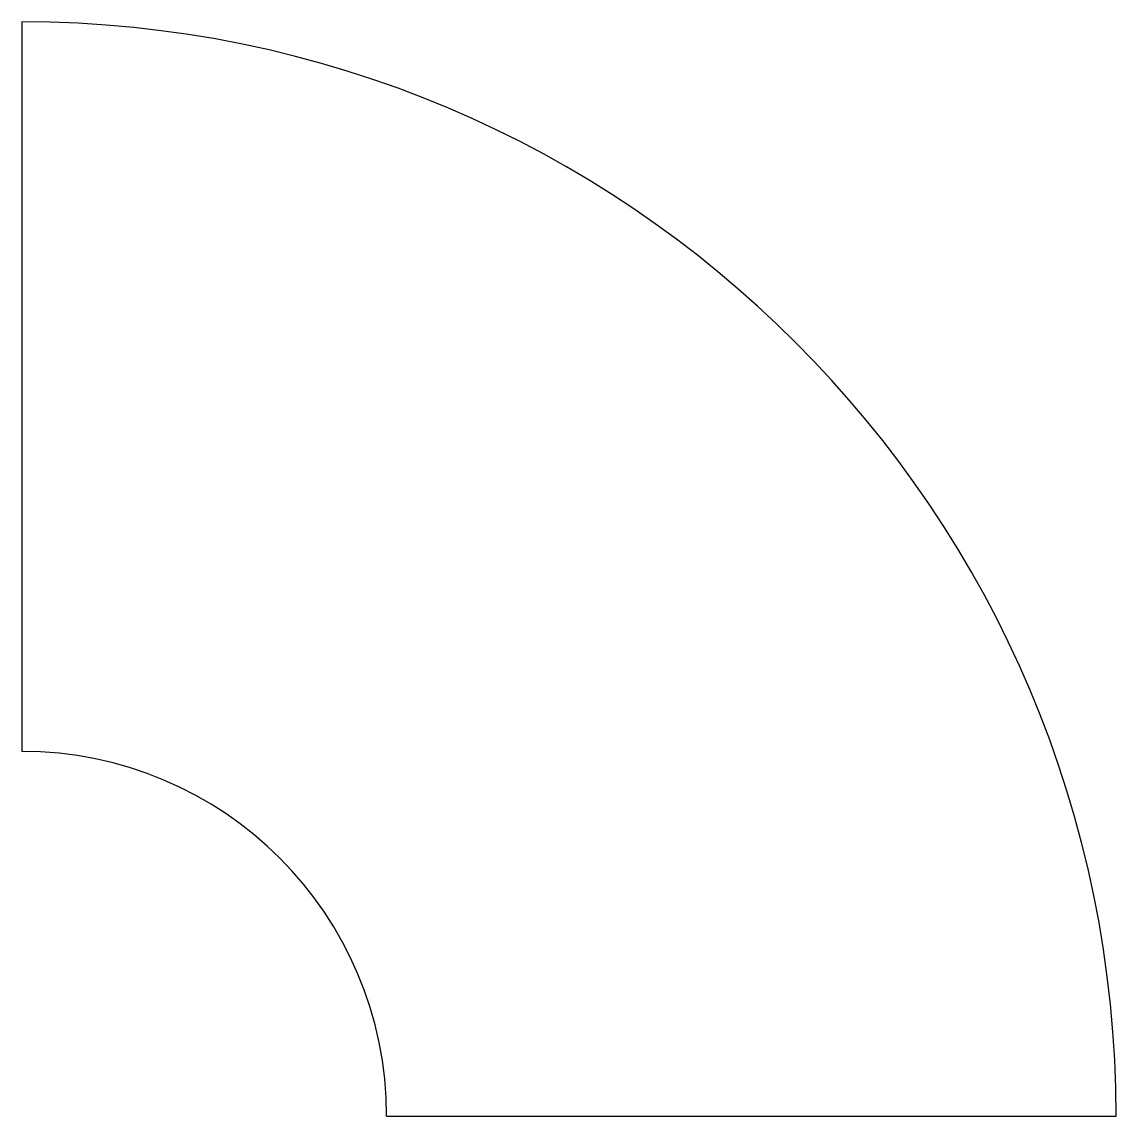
# Model space of a CAD drawing. Header units: metres. Extents: x 0 to 15, y -5 to 10.
import ezdxf

# ---------------------------------------------------------------- set-up
doc = ezdxf.new("R2010")
doc.units = ezdxf.units.M

msp = doc.modelspace()

# ---------------------------------------------------------------- linework, layer by layer
at = {"layer": 'PARAMETRIX'}
for p, q in [((0, 10), (0, 0)), ((5, -5), (15, -5))]:
    msp.add_line(p, q, dxfattribs=at)
for radius in [15, 5]:
    msp.add_arc((0, -5), radius, 0, 90, dxfattribs=at)

doc.saveas('drawing.dxf')
